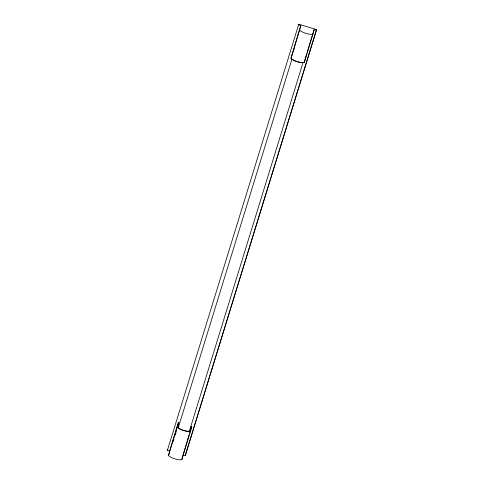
<?xml version="1.0" encoding="UTF-8"?>
<svg xmlns="http://www.w3.org/2000/svg" width="484" height="484" viewBox="0 0 484 484"><rect width="100%" height="100%" fill="white"/><g stroke="black" fill="none" stroke-linecap="round" stroke-linejoin="round"><path stroke-width="0.73" d="M189.71 431.559L191.295 426.543L191.743 426.682L181.869 459.588A7.562 2.184 17.1 0 1 174.869 458.868A7.562 2.184 17.1 0 1 168.517 455.541L169.648 450.973L167.422 450.295L167.579 449.642M168.517 455.541L178.384 422.629L178.832 422.768L177.707 427.299L178.221 427.808A7.091 2.045 17.1 0 0 189.498 431.226L190.17 431.081L191.295 426.543M181.869 459.588L183 455.021L185.227 455.698L316.578 29.597L298.773 24.2L167.422 450.295M185.227 455.698L316.578 29.597M298.773 24.2L298.61 24.853L300.836 25.525L290.969 58.437A7.562 2.184 17.1 0 0 297.321 61.764A7.562 2.184 17.1 0 0 304.321 62.484L314.195 29.578L316.421 30.25M290.969 58.437L300.836 25.525M304.321 62.484L305.452 57.917L305.011 57.784M169.648 450.973L178.384 422.629M175.335 434.1L176.43 430.56M177.301 427.723L178.832 422.768M293.419 51.171L294.072 49.041M173.339 441.475L173.992 439.345M175.305 435.098L175.958 432.968M178.197 427.947L291.967 59M189.347 431.22L303.117 62.273M187.986 438.165L188.645 436.042M183.218 454.313L189.117 435.183M189.553 433.767L191.743 426.682M305.67 57.209L306.765 53.67M307.201 52.248L314.195 29.578M303.885 62.321L303.208 62.46A7.091 2.045 17.1 0 1 292.705 59.605M292.1 53.869L292.542 54.002M313.063 34.146A7.562 2.184 17.1 0 1 306.063 33.426A7.562 2.184 17.1 0 1 299.705 30.099M190.611 431.25A7.562 2.184 17.1 0 1 183.611 430.53A7.562 2.184 17.1 0 1 177.253 427.197"/></g></svg>
